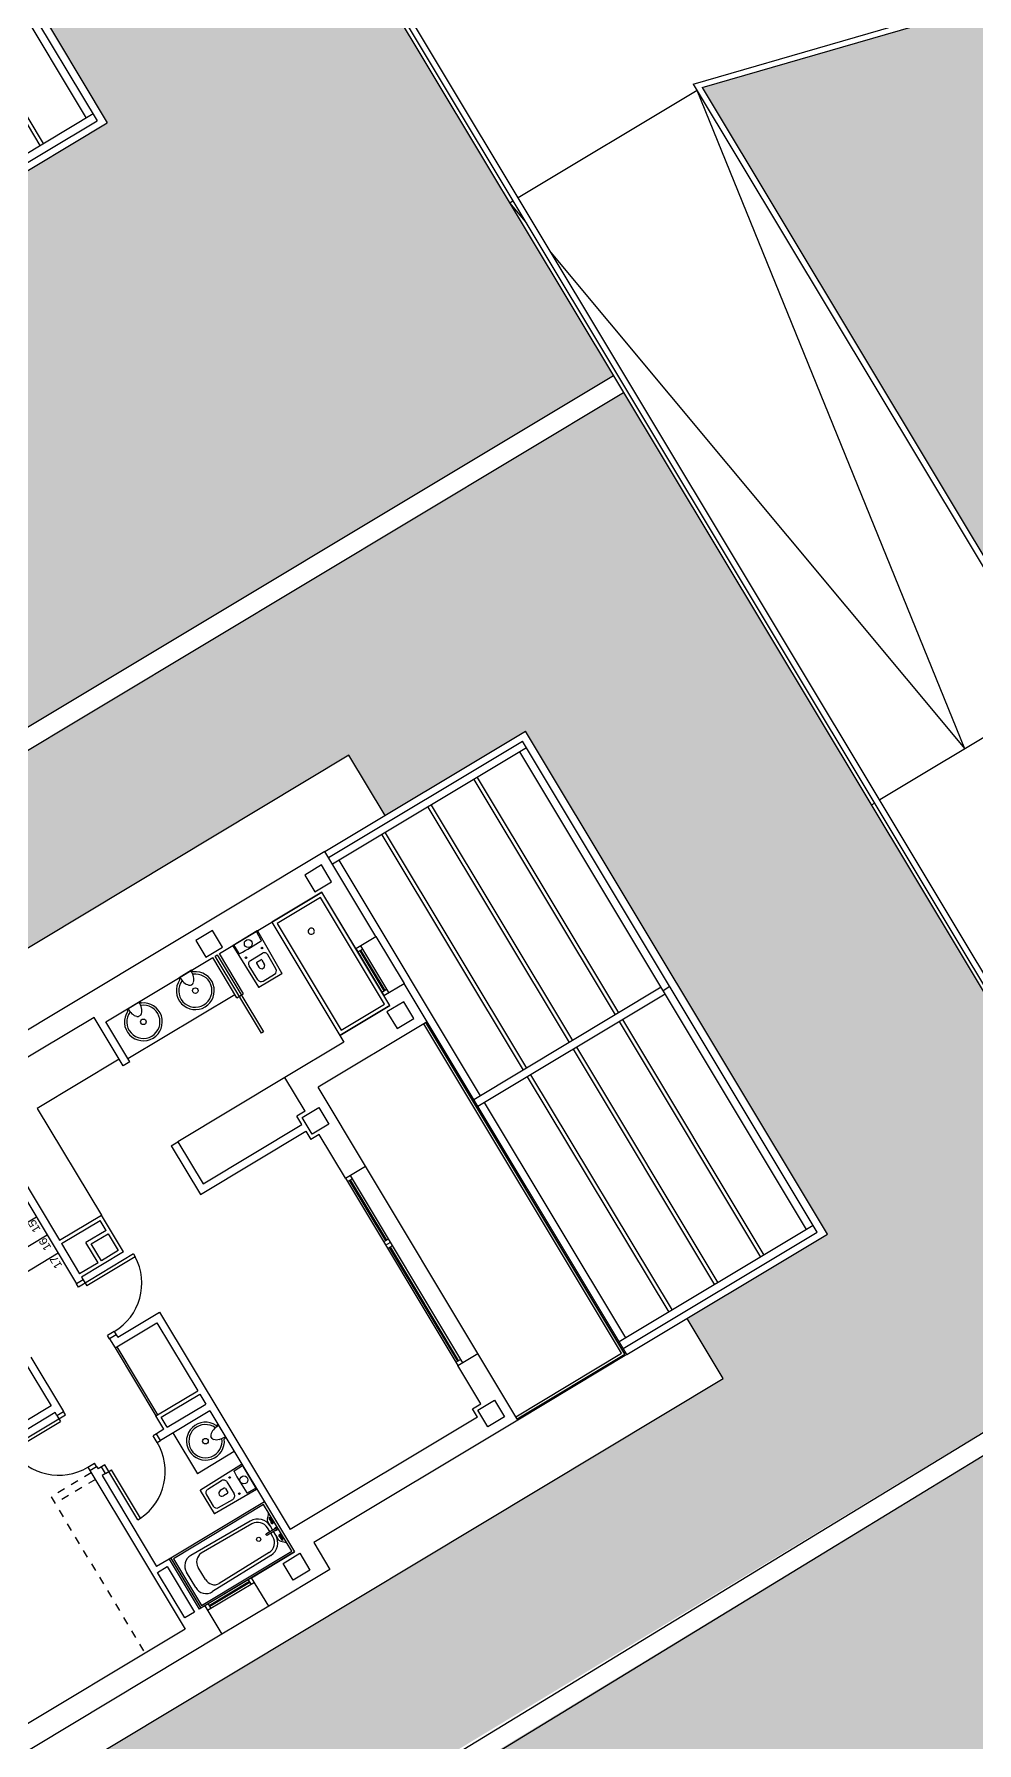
# Model space of a CAD drawing. Header units: millimetres. Extents: x 441061 to 442903, y 4515148 to 4515613.
# Drawn here: x 441789.09 to 441801.17, y 4515547.76 to 4515569.66 of the extents above; entities that cross this region are included whole.
import ezdxf
from ezdxf.enums import TextEntityAlignment as Align

# ---------------------------------------------------------------- set-up
doc = ezdxf.new("R2010")
doc.units = ezdxf.units.MM
doc.linetypes.add('CONTINUA', pattern=[0])
doc.linetypes.add('RAYITAS', pattern=[0.375, 0.25, -0.125])
doc.layers.add('01_cesped', color=7, linetype='Continuous', true_color=0x659a66)
for name, color, linetype in [('01_mono PRIMERA', 2, 'Continuous'), ('01_piscinas', 254, 'Continuous'), ('01_proyección', 4, 'RAYITAS')]:
    doc.layers.add(name, color=color, linetype=linetype)
doc.styles.add('NIEVES2', font='sanss___.ttf')

# ---------------------------------------------------------------- blocks, each defined once
blk = doc.blocks.new('A$C065C7C63')
at = {"layer": '01_mono PRIMERA', "color": 254}
for p, q in [((2.007, 3, 0), (2.007, 0, 0)), ((2.097, 3, 0), (2.097, 0.1, 0)), ((2.197, 0.1, 0), (2.197, 3, 0)), ((2.197, 0.888, 0), (5.872, 0.888)), ((2.197, 0.838, 0), (5.872, 0.838)), ((9.757, 0, 0), (2.007, 0, 0)), ((9.748, 0.1, 0), (2.097, 0.1, 0)), ((9.648, 0.2, 0), (2.197, 0.2, 0))]:
    blk.add_line(p, q, dxfattribs=at)
blk = doc.blocks.new('A$C11D349B9')
at = {"layer": '01_mono PRIMERA', "color": 254}
for p, q in [((1.433, 9.295), (1.433, 13.7)), ((4.968, 9.665), (4.968, 13.4)), ((1.733, 9.665), (1.733, 12.825)), ((5.068, 9.665), (5.068, 12.825)), ((4.835, 10.388), (4.835, 9.665)), ((4.877, 10.388), (4.877, 9.565)), ((4.102, 9.665), (1.733, 9.665)), ((4.152, 9.665), (4.102, 9.665)), ((4.102, 9.665), (4.102, 9.565)), ((4.152, 9.665), (4.152, 9.565)), ((4.927, 9.665), (4.835, 9.665)), ((4.927, 9.665), (4.927, 9.565)), ((4.927, 9.665), (4.968, 9.665)), ((5.739, 9.665), (5.068, 9.665)), ((3.968, 9.565), (2.608, 9.565, 0)), ((2.608, 9.38, 0), (2.608, 9.565, 0)), ((3.244, 9.465), (3.244, 9.423)), ((3.244, 9.465), (4.068, 9.465)), ((3.244, 9.423), (3.968, 9.423)), ((3.968, 9.515), (3.968, 9.565)), ((3.968, 9.515), (3.968, 9.423)), ((3.968, 9.515), (4.068, 9.515)), ((4.102, 9.565), (4.068, 9.565)), ((4.068, 9.515), (4.068, 9.565)), ((4.068, 9.465), (4.068, 9.515)), ((4.102, 9.565), (4.152, 9.565)), ((4.877, 9.565), (4.927, 9.565)), ((5.739, 9.565), (4.927, 9.565)), ((6.703, 9.565), (6.703, 8.58)), ((6.973, 9.565), (6.973, 8.58)), ((7.243, 9.565), (7.243, 8.58)), ((1.858, 9.295, 0), (1.433, 9.295)), ((1.433, 8.595), (1.433, 9.295)), ((1.788, 8.595), (1.788, 9.295)), ((1.858, 9.245), (1.788, 9.245)), ((1.816, 8.645), (1.816, 9.245)), ((1.83, 8.645), (1.83, 9.245)), ((2.608, 9.38, 0), (1.858, 9.38, 0)), ((1.858, 9.295), (1.858, 9.38, 0)), ((1.858, 7.955), (1.858, 9.355)), ((2.608, 9.355), (1.858, 9.355)), ((1.858, 8.595), (1.858, 9.295)), ((2.582, 9.329), (1.884, 9.329)), ((1.884, 9.329), (1.884, 7.981)), ((2.118, 9.275), (2.348, 9.275)), ((2.582, 7.981), (2.582, 9.329)), ((2.608, 9.355), (2.608, 9.38, 0)), ((2.608, 7.955), (2.608, 9.355)), ((1.977, 8.237), (1.963, 9.116)), ((2.019, 8.237), (2.007, 8.989)), ((2.143, 9.115), (2.323, 9.115)), ((2.447, 8.237), (2.459, 8.989)), ((2.489, 8.237), (2.503, 9.116)), ((1.433, 7.68), (1.433, 8.595)), ((1.433, 8.595), (1.858, 8.595)), ((1.858, 8.645), (1.788, 8.645)), ((1.858, 8.595), (1.858, 7.955)), ((3.069, 8.545, 0), (2.897, 8.545, 0)), ((3.968, 8.74), (3.968, 8.69)), ((3.968, 8.74), (4.068, 8.74)), ((3.968, 7.955), (3.968, 8.69)), ((3.968, 8.69), (4.068, 8.69)), ((4.068, 8.69), (4.068, 8.74)), ((4.068, 8.58), (4.068, 8.69)), ((4.068, 8.58), (4.268, 8.58)), ((5.283, 8.58, 0), (4.268, 8.58)), ((4.268, 8.58), (4.268, 7.955)), ((5.283, 8.555, 0), (4.268, 8.555)), ((5.419, 8.58), (5.283, 8.58)), ((5.283, 8.58, 0), (5.283, 7.955, 0)), ((5.419, 8.58), (5.469, 8.58)), ((5.419, 8.48), (5.419, 8.58)), ((5.469, 8.48), (5.469, 8.58)), ((6.194, 7.756), (6.194, 8.58)), ((6.194, 8.58), (6.244, 8.58)), ((8.953, 8.58), (6.244, 8.58)), ((6.244, 8.48), (6.244, 8.58)), ((9.353, 3), (9.353, 8.655)), ((2.847, 8.495, 0), (2.843, 8.285, 0)), ((2.943, 8.305, 0), (2.943, 8.365, 0)), ((3.023, 8.305, 0), (3.023, 8.365, 0)), ((3.119, 8.495, 0), (3.123, 8.285, 0)), ((3.968, 8.505), (3.358, 8.505, 0)), ((3.358, 7.955, 0), (3.358, 8.505, 0)), ((4.068, 8.53), (4.068, 7.955)), ((4.068, 8.53), (4.068, 7.955)), ((4.068, 8.53), (4.218, 8.53)), ((4.218, 8.53), (4.218, 7.955)), ((5.419, 8.48), (5.383, 8.48)), ((5.383, 8.48, 0), (5.383, 7.855, 0)), ((5.469, 8.48), (5.419, 8.48)), ((6.244, 8.48), (6.153, 8.48)), ((6.153, 7.756), (6.153, 8.48)), ((6.283, 8.48), (6.244, 8.48)), ((6.283, 8.48), (6.244, 8.48)), ((6.283, 7.855), (6.283, 8.48)), ((6.333, 8.205), (6.333, 8.48)), ((6.783, 8.48), (6.333, 8.48)), ((6.783, 8.48), (6.783, 7.905)), ((8.928, 8.48), (6.833, 8.48)), ((6.833, 8.48), (6.833, 7.855)), ((2.22, 8.005), (2.22, 8.142)), ((2.246, 8.142), (2.246, 8.005)), ((3.073, 8.235, 0), (2.893, 8.235, 0)), ((3.013, 8.295, 0), (2.953, 8.295, 0)), ((3.648, 8.111, 0), (3.678, 8.112, 0)), ((6.333, 8.205), (6.633, 8.205)), ((6.633, 7.905), (6.633, 8.205)), ((3.968, 7.955, 0), (1.858, 7.955, 0)), ((2.608, 7.955), (1.858, 7.955)), ((1.884, 7.981), (2.582, 7.981)), ((2.066, 8.035), (2.027, 7.995)), ((2.067, 8.012), (2.133, 8.012)), ((2.067, 8.012), (2.067, 7.997)), ((2.067, 7.997), (2.133, 7.997)), ((2.167, 8.05), (2.102, 8.05)), ((2.167, 8.092), (2.22, 8.092)), ((2.167, 8.05), (2.22, 8.05)), ((2.246, 8.092), (2.299, 8.092)), ((2.246, 8.05), (2.299, 8.05)), ((2.299, 8.05), (2.364, 8.05)), ((2.399, 8.012), (2.333, 8.012)), ((2.333, 7.997), (2.399, 7.997)), ((2.399, 7.997), (2.399, 8.012)), ((2.4, 8.035), (2.439, 7.995)), ((2.817, 8.082, 0), (2.815, 7.955, 0)), ((3.149, 8.082, 0), (3.151, 7.955, 0)), ((3.566, 7.957, 0), (3.567, 7.972, 0)), ((3.757, 7.955, 0), (3.569, 7.955, 0)), ((3.76, 7.957, 0), (3.759, 7.972, 0)), ((4.218, 7.955), (4.068, 7.955)), ((5.283, 7.955), (4.268, 7.955)), ((6.633, 7.905), (6.783, 7.905)), ((1.833, 7.68), (1.433, 7.68)), ((1.833, 4.63), (1.833, 7.68)), ((2.133, 5.055), (2.133, 7.855)), ((5.383, 7.855, 0), (2.133, 7.855, 0)), ((6.194, 7.756), (6.153, 7.756)), ((6.283, 7.855), (6.833, 7.855)), ((8.428, 7.855), (6.833, 7.855)), ((8.428, 6.63), (8.428, 7.855)), ((9.053, 6.63), (9.053, 7.855)), ((6.408, 6.63), (6.408, 5.055)), ((7.133, 6.63, 0), (6.408, 6.63)), ((7.133, 6.63, 0), (7.133, 6.53, 0)), ((8.328, 6.63, 0), (9.053, 6.63, 0)), ((8.328, 6.53, 0), (8.328, 6.63, 0)), ((6.508, 6.53), (6.508, 5.055)), ((7.133, 6.53, 0), (6.508, 6.53, 0)), ((7.133, 6.53, 0), (6.508, 6.53, 0)), ((7.133, 4.93, 0), (7.133, 6.53, 0)), ((8.328, 6.53, 0), (8.928, 6.53, 0)), ((8.378, 6.53, 0), (8.378, 4.93, 0)), ((8.928, 6.53, 0), (8.928, 4.93, 0)), ((8.771, 6.103, 0), (8.771, 6.134, 0)), ((8.926, 6.215, 0), (8.911, 6.214, 0)), ((8.928, 6.212, 0), (8.928, 6.024, 0)), ((8.926, 6.022, 0), (8.911, 6.023, 0)), ((8.771, 5.356, 0), (8.771, 5.326, 0)), ((8.926, 5.438, 0), (8.911, 5.437, 0)), ((8.928, 5.247, 0), (8.928, 5.435, 0)), ((6.408, 5.055), (6.283, 5.055)), ((6.283, 4.93, 0), (6.283, 5.055, 0)), ((6.358, 5.055), (6.358, 5.055)), ((6.508, 5.055), (6.633, 5.055)), ((6.558, 5.055), (6.558, 5.055)), ((6.633, 4.93, 0), (6.633, 5.055, 0)), ((8.926, 5.244, 0), (8.911, 5.245, 0)), ((2.258, 4.93), (2.828, 4.93, 0)), ((2.828, 4.93), (2.828, 4.63)), ((5.628, 4.93, 0), (2.828, 4.93)), ((5.628, 4.86, 0), (2.828, 4.86)), ((2.878, 4.93), (2.878, 4.86)), ((2.878, 4.902, 0), (4.578, 4.902, 0)), ((2.878, 4.888, 0), (4.578, 4.888, 0)), ((4.578, 4.93, 0), (4.578, 4.86, 0)), ((4.628, 4.93, 0), (4.628, 4.86, 0)), ((4.678, 4.93, 0), (4.678, 4.86, 0)), ((5.578, 4.902, 0), (4.678, 4.902, 0)), ((5.578, 4.888, 0), (4.678, 4.888, 0)), ((5.578, 4.93, 0), (5.578, 4.86, 0)), ((5.628, 4.93, 0), (6.283, 4.93, 0)), ((5.628, 4.93, 0), (5.628, 4.63, 0)), ((6.633, 4.93, 0), (7.133, 4.93, 0)), ((7.133, 4.05, 0), (7.133, 4.93, 0)), ((8.328, 4.93, 0), (8.928, 4.93)), ((8.328, 4.93, 0), (8.328, 4.894, 0)), ((8.328, 4.894, 0), (8.328, 4.866, 0)), ((8.328, 4.866, 0), (8.328, 4.83, 0)), ((8.328, 4.83, 0), (8.928, 4.83)), ((8.928, 4.83, 0), (8.928, 3.3, 0)), ((1.833, 4.63), (2.828, 4.63)), ((1.833, 3), (1.833, 4.63)), ((1.853, 4.63), (1.853, 3.02)), ((1.883, 4.63), (1.883, 3.05)), ((2.828, 4.63), (5.628, 4.63, 0)), ((5.628, 4.63), (6.808, 4.63)), ((6.808, 3), (6.808, 4.63)), ((8.801, 4.614, 0), (8.928, 4.616, 0)), ((8.338, 4.534, 0), (8.338, 4.362, 0)), ((8.387, 4.584, 0), (8.597, 4.588, 0)), ((8.578, 4.488, 0), (8.518, 4.488, 0)), ((8.578, 4.408, 0), (8.518, 4.408, 0)), ((8.588, 4.478, 0), (8.588, 4.418, 0)), ((8.648, 4.538, 0), (8.648, 4.358, 0)), ((8.387, 4.312, 0), (8.597, 4.308, 0)), ((8.801, 4.282, 0), (8.928, 4.28, 0)), ((7.233, 3.3), (7.383, 3.3)), ((8.083, 3.3, 0), (7.383, 3.3, 0)), ((7.383, 3.3, 0), (7.383, 3, 0)), ((7.433, 3.3, 0), (7.433, 3.23, 0)), ((8.033, 3.3, 0), (8.033, 3.23, 0)), ((8.083, 3.3), (8.928, 3.3)), ((8.083, 3.3, 0), (8.083, 3, 0)), ((8.083, 3.23, 0), (7.383, 3.23, 0)), ((8.033, 3.272, 0), (7.433, 3.272, 0)), ((8.033, 3.258, 0), (7.433, 3.258, 0)), ((1.833, 3), (6.808, 3)), ((1.833, 3), (1.833, 0)), ((1.853, 3.02), (6.808, 3.02)), ((1.883, 3.05), (6.808, 3.05)), ((1.923, 3), (1.923, 0.1)), ((2.023, 0.1), (2.023, 3)), ((2.023, 2.9, 0), (5.543, 2.9, 0)), ((5.543, 0.2, 0), (5.543, 3, 0)), ((5.643, 0.2, 0), (5.643, 3, 0)), ((5.643, 2.9, 0), (9.163, 2.9, 0)), ((6.808, 3), (7.383, 3)), ((8.083, 3, 0), (7.383, 3, 0)), ((8.083, 3), (9.353, 3, 0)), ((9.163, 0.1, 0), (9.163, 3, 0)), ((9.263, 3, 0), (9.263, 0.1, 0)), ((9.353, 3, 0), (9.353, 0, 0)), ((5.543, 2.262, 0), (2.023, 2.262, 0)), ((5.543, 2.212, 0), (2.023, 2.212, 0)), ((9.163, 2.262, 0), (5.643, 2.262, 0)), ((9.163, 2.212, 0), (5.643, 2.212, 0)), ((5.543, 1.575, 0), (2.023, 1.575, 0)), ((9.163, 1.575, 0), (5.643, 1.575, 0)), ((5.543, 1.525, 0), (2.023, 1.525, 0)), ((9.163, 1.525, 0), (5.643, 1.525, 0)), ((5.543, 0.887, 0), (2.023, 0.887, 0)), ((9.163, 0.887, 0), (5.643, 0.887, 0)), ((5.543, 0.837, 0), (2.023, 0.837, 0)), ((9.163, 0.837, 0), (5.643, 0.837, 0)), ((1.923, 0.1, 0), (9.263, 0.1, 0)), ((2.023, 0.2, 0), (9.163, 0.2, 0)), ((5.593, 0.1, 0), (5.593, 0.2, 0)), ((5.593, 0.1, 0), (5.593, 0.2, 0)), ((1.833, 0, 0), (9.353, 0, 0))]:
    blk.add_line(p, q, dxfattribs=at)
for points in [[(2.538, 9.45), (1.858, 9.45), (1.858, 9.595), (2.538, 9.595)], [(1.808, 7.905), (1.558, 7.905), (1.558, 8.155), (1.808, 8.155), (1.808, 7.905)], [(6.583, 7.905), (6.333, 7.905), (6.333, 8.155), (6.583, 8.155), (6.583, 7.905)], [(2.208, 4.755), (1.958, 4.755), (1.958, 5.005), (2.208, 5.005), (2.208, 4.755)], [(6.583, 4.755), (6.333, 4.755), (6.333, 5.005), (6.583, 5.005), (6.583, 4.755)], [(8.978, 4.755), (9.228, 4.755), (9.228, 5.005), (8.978, 5.005), (8.978, 4.755)], [(8.928, 4.05), (7.233, 4.05), (7.233, 3.3), (8.928, 3.3)], [(8.878, 4), (7.283, 4), (7.283, 3.35), (8.878, 3.35)], [(6.933, 3.125), (7.183, 3.125), (7.183, 3.375), (6.933, 3.375), (6.933, 3.125)], [(8.978, 3.125), (9.228, 3.125), (9.228, 3.375), (8.978, 3.375), (8.978, 3.125)]]:
    blk.add_lwpolyline(points, close=True, dxfattribs=at)
at = {"layer": '01_mono PRIMERA', "color": 254, "elevation": 0, "flags": 128}
for points in [[(3.164, 7.955, 0.414214), (3.168, 7.959), (3.168, 7.96), (3.158, 8.58, 0.436396), (3.154, 8.585), (2.812, 8.585, 0.436396), (2.808, 8.58), (2.798, 7.96), (2.798, 7.959, 0.414214), (2.802, 7.955)], [(8.928, 4.629, 0.414214), (8.924, 4.633), (8.923, 4.633), (8.302, 4.623, 0.436396), (8.298, 4.619), (8.298, 4.277, 0.436396), (8.302, 4.273), (8.923, 4.263), (8.924, 4.263, 0.414214), (8.928, 4.267)]]:
    blk.add_lwpolyline(points, format="xyb", close=True, dxfattribs=at)
at = {"layer": '01_mono PRIMERA', "color": 254}
for points in [[(2.133, 5.055), (2.258, 5.055), (2.258, 4.93)], [(7.233, 3.3), (7.233, 4.05), (7.133, 4.05)]]:
    blk.add_lwpolyline(points, dxfattribs=at)
at = {"layer": '01_mono PRIMERA', "color": 254, "elevation": 0}
blk.add_lwpolyline([(7.778, 4.894), (8.928, 4.894), (8.928, 4.866), (7.778, 4.866)], close=True, dxfattribs=at)
at = {"layer": '01_mono PRIMERA', "color": 254}
for centre, radius in [((2.233, 8.265), 0.0275), ((2.863, 8.175, 0), 0.01), ((3.103, 8.175, 0), 0.01), ((3.663, 8.202, 0), 0.036), ((2.983, 8.035, 0), 0.051), ((8.68, 6.118, 0), 0.036), ((8.68, 5.341, 0), 0.036), ((8.708, 4.568, 0), 0.01), ((8.848, 4.448, 0), 0.051), ((8.708, 4.328, 0), 0.01)]:
    blk.add_circle(centre, radius, dxfattribs=at)
for centre, radius, start, end in [((4.877, 9.665), 0.725, 93.2758, 180), ((3.968, 9.465), 0.725, 183.2758, 270), ((2.117, 9.121), 0.154, 89.317, 181.6763), ((2.349, 9.121), 0.154, 358.3237, 90.683), ((2.139, 8.982), 0.132, 88.598, 177.0747), ((2.327, 8.982), 0.132, 2.9253, 91.402), ((2.897, 8.495, 0), 0.05, 90, 179.076), ((3.069, 8.495, 0), 0.05, 0.924, 90), ((2.983, 8.365, 0), 0.04, 0, 180), ((3.663, 8.202, 0), 0.243, 294.8749, 245.1251), ((3.663, 8.202, 0), 0.213, 292.0656, 248.0564), ((6.194, 8.48), 0.725, 180, 266.7242), ((2.167, 8.24), 0.19, 180.9132, 270), ((2.167, 8.24), 0.148, 180.8545, 270), ((2.299, 8.24), 0.148, 270, 359.079), ((2.299, 8.24), 0.19, 270, 359.0249), ((2.893, 8.285, 0), 0.05, 179.076, 270), ((2.953, 8.305, 0), 0.01, 180, 270), ((3.013, 8.305, 0), 0.01, 270, 0), ((3.073, 8.285, 0), 0.05, 270, 0.924), ((3.663, 8.064, 0), 0.0498, 107.9532, 134.3044), ((3.663, 8.064, 0), 0.0498, 45.6956, 72.5904), ((1.991, 8.031), 0.05, 270, 314.9968), ((2.102, 8), 0.05, 90, 135), ((2.133, 8.005), 0.017, 206.179, 153.821), ((2.133, 8.005), 0.0075, 270, 90), ((2.233, 8.005), 0.019, 133.1736, 46.8264), ((2.233, 8.005), 0.013, 180, 0), ((2.333, 8.005), 0.017, 26.179, 333.821), ((2.333, 8.005), 0.0075, 90, 270), ((2.364, 8), 0.05, 45.1537, 90), ((2.475, 8.031), 0.05, 224.9908, 270), ((2.824, 8.081, 0), 0.007, 93.0641, 179.076), ((2.983, 5.11, 0), 2.982, 86.9359, 93.0641), ((3.142, 8.081, 0), 0.007, 0.924, 86.9359), ((3.554, 7.971, 0), 0.0128, 3.786, 59.4709), ((3.569, 7.957, 0), 0.0027, 186.6841, 270), ((3.859, 7.958, 0), 0.279, 163.1835, 180.617), ((3.729, 7.997, 0), 0.143, 134.3044, 163.1835), ((3.598, 7.997, 0), 0.143, 16.8165, 45.6956), ((3.468, 7.958, 0), 0.279, 359.383, 16.8165), ((3.757, 7.957, 0), 0.0027, 270, 353.3159), ((3.772, 7.971, 0), 0.0128, 120.5291, 176.214), ((8.68, 6.118, 0), 0.243, 24.8749, 335.1251), ((8.68, 6.118, 0), 0.213, 22.0656, 338.0564), ((8.819, 6.119, 0), 0.0498, 135.6956, 162.5904), ((8.886, 6.053, 0), 0.143, 106.8165, 135.6956), ((8.925, 5.923, 0), 0.279, 89.383, 106.8165), ((8.912, 6.227, 0), 0.0128, 210.5291, 266.214), ((8.925, 6.212, 0), 0.0027, 0, 83.3159), ((8.819, 6.119, 0), 0.0498, 197.9532, 224.3044), ((8.886, 6.184, 0), 0.143, 224.3044, 253.1835), ((8.925, 6.314, 0), 0.279, 253.1835, 270.617), ((8.912, 6.01, 0), 0.0128, 93.786, 149.4709), ((8.925, 6.024, 0), 0.0027, 276.6841, 0), ((8.68, 5.341, 0), 0.243, 24.8749, 335.1251), ((8.68, 5.341, 0), 0.213, 21.9436, 337.9344), ((8.819, 5.341, 0), 0.0498, 135.6956, 162.0468), ((8.819, 5.341, 0), 0.0498, 197.4096, 224.3044), ((8.886, 5.275, 0), 0.143, 106.8165, 135.6956), ((8.886, 5.406, 0), 0.143, 224.3044, 253.1835), ((8.925, 5.145, 0), 0.279, 89.383, 106.8165), ((8.925, 5.536, 0), 0.279, 253.1835, 270.617), ((8.912, 5.45, 0), 0.0128, 210.5291, 266.214), ((8.925, 5.435, 0), 0.0027, 0, 83.3159), ((8.912, 5.232, 0), 0.0128, 93.786, 149.4709), ((8.925, 5.247, 0), 0.0027, 276.6841, 0), ((11.772, 4.448, 0), 2.982, 176.9359, 183.0641), ((8.801, 4.607, 0), 0.007, 90.924, 176.9359), ((8.388, 4.534, 0), 0.05, 90.924, 180), ((8.518, 4.448, 0), 0.04, 90, 270), ((8.578, 4.478, 0), 0.01, 0, 90), ((8.578, 4.418, 0), 0.01, 270, 0), ((8.598, 4.538, 0), 0.05, 0, 90.924), ((8.388, 4.362, 0), 0.05, 180, 269.076), ((8.598, 4.358, 0), 0.05, 269.076, 0), ((8.801, 4.289, 0), 0.007, 183.0641, 269.076), ((8.568, 3.675), 0.04, 0.0137, 180.0137), ((8.568, 3.675), 0.04, 180.0137, 0.0137)]:
    blk.add_arc(centre, radius, start, end, dxfattribs=at)
at = {"layer": '01_mono PRIMERA', "color": 254, "extrusion": (0, 0, -1)}
blk.add_ellipse((2.233, 8.142), major_axis=(-0.013, 0), ratio=0.955769, start_param=0, end_param=3.141593, dxfattribs=at)
at = {"layer": '01_proyección', "color": 120, "ltscale": 0.25}
for p, q in [((4.068, 10.265), (1.733, 10.265)), ((3.968, 9.665, 0), (3.968, 10.265, 0)), ((4.068, 9.665, 0), (4.068, 10.265, 0))]:
    blk.add_line(p, q, dxfattribs=at)
at = {"layer": '01_mono PRIMERA', "color": 254, "style": 'NIEVES2'}
for s, p in [('17', (6.615, 8.615)), ('16', (6.885, 8.615)), ('15', (7.155, 8.615))]:
    blk.add_text(s, height=0.1026, dxfattribs=at).set_placement(p, align=Align.CENTER)

msp = doc.modelspace()

# ---------------------------------------------------------------- hatches: boundary and pattern name
at = {"layer": '01_cesped', "true_color": 0xc1d7c2}
h = msp.add_hatch(color=9, dxfattribs=at)
h.dxf.hatch_style = 1
h.paths.add_polyline_path([(441786.039, 4515575.172), (441789.376, 4515577.175), (441791.052, 4515574.384), (441792.952, 4515571.219), (441794.207, 4515569.129), (441796.515, 4515565.284), (441792.476, 4515562.859), (441784.601, 4515558.131), (441781.914, 4515562.605), (441788.691, 4515566.674), (441788.227, 4515567.446), (441790.028, 4515568.527)])
h = msp.add_hatch(color=9, dxfattribs=at)
h.dxf.hatch_style = 1
h.paths.add_polyline_path([(441803.638, 4515570.712), (441797.652, 4515568.976), (441805.054, 4515556.648), (441809.928, 4515559.347)])
h = msp.add_hatch(color=9, dxfattribs=at)
h.dxf.hatch_style = 1
h.paths.add_polyline_path([(441786.969, 4515559.261), (441796.644, 4515565.07), (441800.892, 4515557.995), (441803.739, 4515553.253), (441785.118, 4515541.983), (441783.901, 4515544.011), (441797.922, 4515552.43), (441797.459, 4515553.201), (441799.259, 4515554.282), (441795.389, 4515560.729), (441793.588, 4515559.648), (441793.125, 4515560.42), (441788.091, 4515557.395)])
h = msp.add_hatch(color=9, dxfattribs=at)
h.dxf.hatch_style = 1
h.paths.add_polyline_path([(441792.255, 4515545.977), (441803.867, 4515553.038), (441808.454, 4515545.399), (441811.032, 4515541.106), (441807.957, 4515539.26), (441803.968, 4515545.904), (441802.168, 4515544.823), (441801.704, 4515545.595), (441794.928, 4515541.526)])

# ---------------------------------------------------------------- linework, layer by layer
at = {"layer": '01_piscinas'}
for p, q in [((441797.537, 4515569.021, 0), (441828.948, 4515578.127, 0)), ((441789.324, 4515577.261), (441796.579, 4515565.177)), ((441797.652, 4515568.976, 0), (441803.638, 4515570.712, 0)), ((441797.587, 4515568.938), (441795.295, 4515567.562)), ((441797.537, 4515569.021), (441809.428, 4515549.216)), ((441797.652, 4515568.976), (441809.455, 4515549.317)), ((441795.231, 4515567.523), (441795.187, 4515567.497)), ((441796.515, 4515565.284), (441777.857, 4515554.082)), ((441796.58, 4515565.177), (441796.579, 4515565.177)), ((441796.58, 4515565.177), (441803.803, 4515553.145)), ((441777.986, 4515553.867), (441796.644, 4515565.07)), ((441802.22, 4515561.222), (441799.928, 4515559.846)), ((441793.125, 4515560.42, 0), (441788.091, 4515557.395, 0)), ((441793.588, 4515559.648, 0), (441793.125, 4515560.42, 0)), ((441799.864, 4515559.807), (441799.819, 4515559.78)), ((441797.922, 4515552.43, 0), (441797.459, 4515553.201, 0)), ((441803.739, 4515553.253), (441799.079, 4515550.41)), ((441799.209, 4515550.197), (441803.867, 4515553.038)), ((441783.901, 4515544.011, 0), (441797.922, 4515552.43, 0)), ((441799.079, 4515550.41), (441794.42, 4515547.568)), ((441794.549, 4515547.354), (441799.209, 4515550.197))]:
    msp.add_line(p, q, dxfattribs=at)
for points in [[(441818.654, 4515528.511), (441811.136, 4515541.032), (441811.127, 4515541.046), (441803.885, 4515553.109), (441803.847, 4515553.172), (441796.598, 4515565.246), (441796.598, 4515565.246), (441789.366, 4515577.292), (441783.353, 4515587.307)], [(441818.718, 4515528.55), (441811.201, 4515541.07), (441811.192, 4515541.085), (441803.949, 4515553.148), (441803.912, 4515553.211), (441796.624, 4515565.349), (441796.624, 4515565.349), (441789.43, 4515577.33), (441783.427, 4515587.329)], [(441795.714, 4515566.864), (441801.02, 4515560.501), (441797.587, 4515568.938)], [(441795.187, 4515567.497), (441795.402, 4515567.238)]]:
    msp.add_lwpolyline(points, dxfattribs=at)

# ---------------------------------------------------------------- block references
at = {"layer": '01_mono PRIMERA', "rotation": 120.9802402369624}
msp.add_blockref('A$C065C7C63', (441791.061, 4515566.806, 0), dxfattribs=at)
at = {"layer": '01_mono PRIMERA', "color": 254, "linetype": 'CONTINUA', "rotation": 120.9802403115236}
msp.add_blockref('A$C11D349B9', (441800.203, 4515552.71, 0), dxfattribs=at)

doc.saveas('drawing.dxf')
